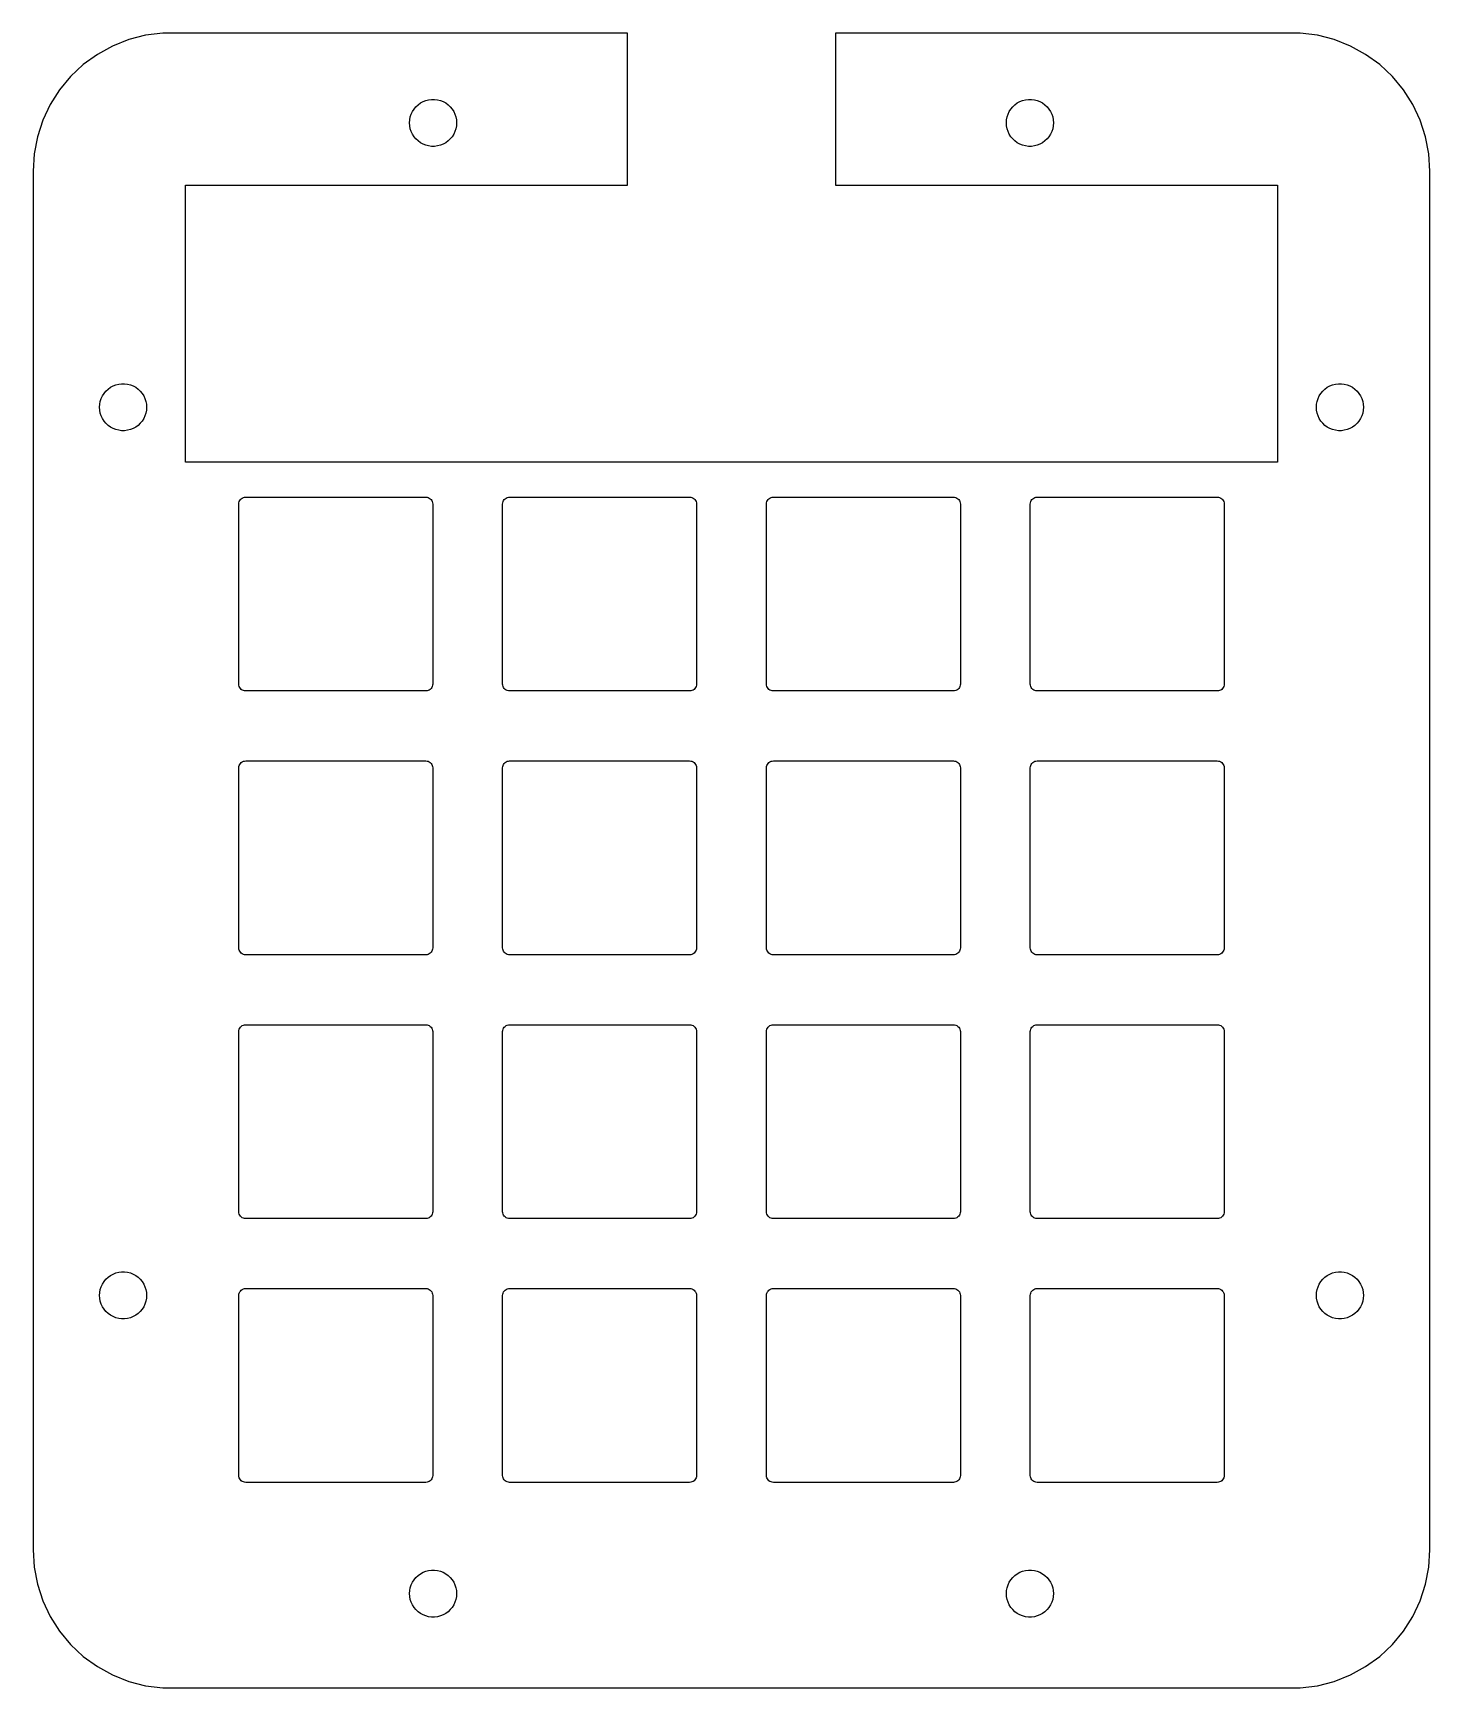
# Model space of a CAD drawing. Header units: metres. Extents: x -50 to 50, y -50 to 69.
import ezdxf

# ---------------------------------------------------------------- set-up
doc = ezdxf.new("R2010")
doc.units = ezdxf.units.M

msp = doc.modelspace()

# ---------------------------------------------------------------- linework, layer by layer
for p, q in [((-44.6908, 68.1483), (-45.7913, 67.5433)), ((-43.5232, 68.6105), (-44.6908, 68.1483)), ((-42.3068, 68.9229), (-43.5232, 68.6105)), ((-41.0609, 69.0803), (-42.3068, 68.9229)), ((-7.5, 69.0803), (-41.0609, 69.0803)), ((-7.5, 58.1), (-7.5, 69.0803)), ((41.0609, 69.0803), (7.5, 69.0803)), ((7.5, 69.0803), (7.5, 58.1)), ((42.3068, 68.9229), (41.0609, 69.0803)), ((43.5232, 68.6105), (42.3068, 68.9229)), ((44.6908, 68.1483), (43.5232, 68.6105)), ((45.7913, 67.5433), (44.6908, 68.1483)), ((-45.7913, 67.5433), (-46.8072, 66.8051)), ((46.8072, 66.8051), (45.7913, 67.5433)), ((-47.7227, 65.9455), (-48.5232, 64.9778)), ((-46.8072, 66.8051), (-47.7227, 65.9455)), ((47.7227, 65.9455), (46.8072, 66.8051)), ((48.5232, 64.9778), (47.7227, 65.9455)), ((-48.5232, 64.9778), (-49.1961, 63.9175)), ((49.1961, 63.9175), (48.5232, 64.9778)), ((-49.1961, 63.9175), (-49.7308, 62.7812)), ((-23.1306, 63.2258), (-23.0397, 63.419)), ((-23.0397, 63.419), (-22.9253, 63.5992)), ((-22.9253, 63.5992), (-22.7892, 63.7637)), ((-22.7892, 63.7637), (-22.6336, 63.9099)), ((-22.6336, 63.9099), (-22.4609, 64.0354)), ((-22.4609, 64.0354), (-22.2738, 64.1382)), ((-22.2738, 64.1382), (-22.0753, 64.2168)), ((-22.0753, 64.2168), (-21.8685, 64.2699)), ((-21.8685, 64.2699), (-21.6567, 64.2966)), ((-21.6567, 64.2966), (-21.4433, 64.2966)), ((-21.4433, 64.2966), (-21.2314, 64.2699)), ((-21.2314, 64.2699), (-21.0247, 64.2168)), ((-21.0247, 64.2168), (-20.8262, 64.1382)), ((-20.8262, 64.1382), (-20.6391, 64.0354)), ((-20.6391, 64.0354), (-20.4664, 63.9099)), ((-20.4664, 63.9099), (-20.3107, 63.7637)), ((-20.3107, 63.7637), (-20.1747, 63.5992)), ((-20.1747, 63.5992), (-20.0603, 63.419)), ((-20.0603, 63.419), (-19.9694, 63.2258)), ((19.9694, 63.2258), (20.0603, 63.419)), ((20.0603, 63.419), (20.1747, 63.5992)), ((20.1747, 63.5992), (20.3107, 63.7637)), ((20.3107, 63.7637), (20.4664, 63.9099)), ((20.4664, 63.9099), (20.6391, 64.0354)), ((20.6391, 64.0354), (20.8262, 64.1382)), ((20.8262, 64.1382), (21.0247, 64.2168)), ((21.0247, 64.2168), (21.2314, 64.2699)), ((21.2314, 64.2699), (21.4433, 64.2966)), ((21.4433, 64.2966), (21.6567, 64.2966)), ((21.6567, 64.2966), (21.8685, 64.2699)), ((21.8685, 64.2699), (22.0753, 64.2168)), ((22.0753, 64.2168), (22.2738, 64.1382)), ((22.2738, 64.1382), (22.4609, 64.0354)), ((22.4609, 64.0354), (22.6336, 63.9099)), ((22.6336, 63.9099), (22.7892, 63.7637)), ((22.7892, 63.7637), (22.9253, 63.5992)), ((22.9253, 63.5992), (23.0397, 63.419)), ((23.0397, 63.419), (23.1306, 63.2258)), ((49.7308, 62.7812), (49.1961, 63.9175)), ((-49.7308, 62.7812), (-50.1188, 61.5869)), ((-23.25, 62.6), (-23.2366, 62.8131)), ((-23.2366, 62.3869), (-23.25, 62.6)), ((-23.2366, 62.8131), (-23.1966, 63.0228)), ((-23.1966, 62.1772), (-23.2366, 62.3869)), ((-23.1966, 63.0228), (-23.1306, 63.2258)), ((-23.1306, 61.9742), (-23.1966, 62.1772)), ((-19.9694, 63.2258), (-19.9034, 63.0228)), ((-19.9034, 62.1772), (-19.9694, 61.9742)), ((-19.9034, 63.0228), (-19.8634, 62.8131)), ((-19.8634, 62.3869), (-19.9034, 62.1772)), ((-19.8634, 62.8131), (-19.85, 62.6)), ((-19.85, 62.6), (-19.8634, 62.3869)), ((19.85, 62.6), (19.8634, 62.8131)), ((19.8634, 62.3869), (19.85, 62.6)), ((19.8634, 62.8131), (19.9034, 63.0228)), ((19.9034, 62.1772), (19.8634, 62.3869)), ((19.9034, 63.0228), (19.9694, 63.2258)), ((19.9694, 61.9742), (19.9034, 62.1772)), ((23.1306, 63.2258), (23.1966, 63.0228)), ((23.1966, 62.1772), (23.1306, 61.9742)), ((23.1966, 63.0228), (23.2366, 62.8131)), ((23.2366, 62.3869), (23.1966, 62.1772)), ((23.2366, 62.8131), (23.25, 62.6)), ((23.25, 62.6), (23.2366, 62.3869)), ((50.1188, 61.5869), (49.7308, 62.7812)), ((-50.1188, 61.5869), (-50.3541, 60.3533)), ((-23.0397, 61.781), (-23.1306, 61.9742)), ((-22.9253, 61.6008), (-23.0397, 61.781)), ((-22.7892, 61.4363), (-22.9253, 61.6008)), ((-22.6336, 61.2901), (-22.7892, 61.4363)), ((-22.4609, 61.1646), (-22.6336, 61.2901)), ((-22.2738, 61.0618), (-22.4609, 61.1646)), ((-22.0753, 60.9832), (-22.2738, 61.0618)), ((-21.8685, 60.9301), (-22.0753, 60.9832)), ((-21.0247, 60.9832), (-21.2314, 60.9301)), ((-20.8262, 61.0618), (-21.0247, 60.9832)), ((-20.6391, 61.1646), (-20.8262, 61.0618)), ((-20.4664, 61.2901), (-20.6391, 61.1646)), ((-20.3107, 61.4363), (-20.4664, 61.2901)), ((-20.1747, 61.6008), (-20.3107, 61.4363)), ((-20.0603, 61.781), (-20.1747, 61.6008)), ((-19.9694, 61.9742), (-20.0603, 61.781)), ((20.0603, 61.781), (19.9694, 61.9742)), ((20.1747, 61.6008), (20.0603, 61.781)), ((20.3107, 61.4363), (20.1747, 61.6008)), ((20.4664, 61.2901), (20.3107, 61.4363)), ((20.6391, 61.1646), (20.4664, 61.2901)), ((20.8262, 61.0618), (20.6391, 61.1646)), ((21.0247, 60.9832), (20.8262, 61.0618)), ((21.2314, 60.9301), (21.0247, 60.9832)), ((22.0753, 60.9832), (21.8685, 60.9301)), ((22.2738, 61.0618), (22.0753, 60.9832)), ((22.4609, 61.1646), (22.2738, 61.0618)), ((22.6336, 61.2901), (22.4609, 61.1646)), ((22.7892, 61.4363), (22.6336, 61.2901)), ((22.9253, 61.6008), (22.7892, 61.4363)), ((23.0397, 61.781), (22.9253, 61.6008)), ((23.1306, 61.9742), (23.0397, 61.781)), ((50.3541, 60.3533), (50.1188, 61.5869)), ((-50.3541, 60.3533), (-50.433, 59.1)), ((-21.6567, 60.9034), (-21.8685, 60.9301)), ((-21.4433, 60.9034), (-21.6567, 60.9034)), ((-21.2314, 60.9301), (-21.4433, 60.9034)), ((21.4433, 60.9034), (21.2314, 60.9301)), ((21.6567, 60.9034), (21.4433, 60.9034)), ((21.8685, 60.9301), (21.6567, 60.9034)), ((50.433, 59.1), (50.3541, 60.3533)), ((-50.433, 59.1), (-50.433, -40.433)), ((50.433, -40.433), (50.433, 59.1)), ((-39.433, 58.1), (-7.5, 58.1)), ((-39.433, 38.1), (-39.433, 58.1)), ((7.5, 58.1), (39.433, 58.1)), ((39.433, 58.1), (39.433, 38.1)), ((-45.4227, 42.8856), (-45.3083, 43.0659)), ((-45.3083, 43.0659), (-45.1722, 43.2304)), ((-45.1722, 43.2304), (-45.0166, 43.3765)), ((-45.0166, 43.3765), (-44.8439, 43.502)), ((-44.8439, 43.502), (-44.6568, 43.6049)), ((-44.6568, 43.6049), (-44.4583, 43.6835)), ((-44.4583, 43.6835), (-44.2515, 43.7365)), ((-44.2515, 43.7365), (-44.0397, 43.7633)), ((-44.0397, 43.7633), (-43.8262, 43.7633)), ((-43.8262, 43.7633), (-43.6144, 43.7365)), ((-43.6144, 43.7365), (-43.4077, 43.6835)), ((-43.4077, 43.6835), (-43.2092, 43.6049)), ((-43.2092, 43.6049), (-43.0221, 43.502)), ((-43.0221, 43.502), (-42.8494, 43.3765)), ((-42.8494, 43.3765), (-42.6937, 43.2304)), ((-42.6937, 43.2304), (-42.5577, 43.0659)), ((-42.5577, 43.0659), (-42.4433, 42.8856)), ((42.4433, 42.8856), (42.5577, 43.0659)), ((42.5577, 43.0659), (42.6937, 43.2304)), ((42.6937, 43.2304), (42.8494, 43.3765)), ((42.8494, 43.3765), (43.0221, 43.502)), ((43.0221, 43.502), (43.2092, 43.6049)), ((43.2092, 43.6049), (43.4077, 43.6835)), ((43.4077, 43.6835), (43.6144, 43.7365)), ((43.6144, 43.7365), (43.8262, 43.7633)), ((43.8262, 43.7633), (44.0397, 43.7633)), ((44.0397, 43.7633), (44.2515, 43.7365)), ((44.2515, 43.7365), (44.4583, 43.6835)), ((44.4583, 43.6835), (44.6568, 43.6049)), ((44.6568, 43.6049), (44.8439, 43.502)), ((44.8439, 43.502), (45.0166, 43.3765)), ((45.0166, 43.3765), (45.1722, 43.2304)), ((45.1722, 43.2304), (45.3083, 43.0659)), ((45.3083, 43.0659), (45.4227, 42.8856)), ((-45.633, 42.0667), (-45.6196, 42.2797)), ((-45.6196, 41.8536), (-45.633, 42.0667)), ((-45.6196, 42.2797), (-45.5796, 42.4894)), ((-45.5796, 41.6439), (-45.6196, 41.8536)), ((-45.5796, 42.4894), (-45.5136, 42.6925)), ((-45.5136, 42.6925), (-45.4227, 42.8856)), ((-42.4433, 42.8856), (-42.3524, 42.6925)), ((-42.3524, 42.6925), (-42.2864, 42.4894)), ((-42.2864, 42.4894), (-42.2464, 42.2797)), ((-42.2464, 41.8536), (-42.2864, 41.6439)), ((-42.2464, 42.2797), (-42.233, 42.0667)), ((-42.233, 42.0667), (-42.2464, 41.8536)), ((42.233, 42.0667), (42.2464, 42.2797)), ((42.2464, 41.8536), (42.233, 42.0667)), ((42.2464, 42.2797), (42.2864, 42.4894)), ((42.2864, 41.6439), (42.2464, 41.8536)), ((42.2864, 42.4894), (42.3524, 42.6925)), ((42.3524, 42.6925), (42.4433, 42.8856)), ((45.4227, 42.8856), (45.5136, 42.6925)), ((45.5136, 42.6925), (45.5796, 42.4894)), ((45.5796, 42.4894), (45.6196, 42.2797)), ((45.6196, 41.8536), (45.5796, 41.6439)), ((45.6196, 42.2797), (45.633, 42.0667)), ((45.633, 42.0667), (45.6196, 41.8536)), ((-45.5136, 41.4408), (-45.5796, 41.6439)), ((-45.4227, 41.2477), (-45.5136, 41.4408)), ((-45.3083, 41.0674), (-45.4227, 41.2477)), ((-45.1722, 40.9029), (-45.3083, 41.0674)), ((-45.0166, 40.7568), (-45.1722, 40.9029)), ((-44.8439, 40.6313), (-45.0166, 40.7568)), ((-44.6568, 40.5285), (-44.8439, 40.6313)), ((-43.0221, 40.6313), (-43.2092, 40.5285)), ((-42.8494, 40.7568), (-43.0221, 40.6313)), ((-42.6937, 40.9029), (-42.8494, 40.7568)), ((-42.5577, 41.0674), (-42.6937, 40.9029)), ((-42.4433, 41.2477), (-42.5577, 41.0674)), ((-42.3524, 41.4408), (-42.4433, 41.2477)), ((-42.2864, 41.6439), (-42.3524, 41.4408)), ((42.3524, 41.4408), (42.2864, 41.6439)), ((42.4433, 41.2477), (42.3524, 41.4408)), ((42.5577, 41.0674), (42.4433, 41.2477)), ((42.6937, 40.9029), (42.5577, 41.0674)), ((42.8494, 40.7568), (42.6937, 40.9029)), ((43.0221, 40.6313), (42.8494, 40.7568)), ((43.2092, 40.5285), (43.0221, 40.6313)), ((44.8439, 40.6313), (44.6568, 40.5285)), ((45.0166, 40.7568), (44.8439, 40.6313)), ((45.1722, 40.9029), (45.0166, 40.7568)), ((45.3083, 41.0674), (45.1722, 40.9029)), ((45.4227, 41.2477), (45.3083, 41.0674)), ((45.5136, 41.4408), (45.4227, 41.2477)), ((45.5796, 41.6439), (45.5136, 41.4408)), ((-44.4583, 40.4499), (-44.6568, 40.5285)), ((-44.2515, 40.3968), (-44.4583, 40.4499)), ((-44.0397, 40.37), (-44.2515, 40.3968)), ((-43.8262, 40.37), (-44.0397, 40.37)), ((-43.6144, 40.3968), (-43.8262, 40.37)), ((-43.4077, 40.4499), (-43.6144, 40.3968)), ((-43.2092, 40.5285), (-43.4077, 40.4499)), ((43.4077, 40.4499), (43.2092, 40.5285)), ((43.6144, 40.3968), (43.4077, 40.4499)), ((43.8262, 40.37), (43.6144, 40.3968)), ((44.0397, 40.37), (43.8262, 40.37)), ((44.2515, 40.3968), (44.0397, 40.37)), ((44.4583, 40.4499), (44.2515, 40.3968)), ((44.6568, 40.5285), (44.4583, 40.4499)), ((39.433, 38.1), (-39.433, 38.1)), ((-35.575, 35.075), (-35.5674, 35.1618)), ((-35.575, 22.075), (-35.575, 35.075)), ((-35.5674, 35.1618), (-35.5448, 35.246)), ((-35.5448, 35.246), (-35.508, 35.325)), ((-35.508, 35.325), (-35.458, 35.3964)), ((-35.458, 35.3964), (-35.3964, 35.458)), ((-35.3964, 35.458), (-35.325, 35.508)), ((-35.325, 35.508), (-35.246, 35.5448)), ((-35.246, 35.5448), (-35.1618, 35.5674)), ((-35.1618, 35.5674), (-35.075, 35.575)), ((-35.075, 35.575), (-22.075, 35.575)), ((-22.075, 35.575), (-21.9882, 35.5674)), ((-21.9882, 35.5674), (-21.904, 35.5448)), ((-21.904, 35.5448), (-21.825, 35.508)), ((-21.825, 35.508), (-21.7536, 35.458)), ((-21.7536, 35.458), (-21.692, 35.3964)), ((-21.692, 35.3964), (-21.642, 35.325)), ((-21.642, 35.325), (-21.6051, 35.246)), ((-21.6051, 35.246), (-21.5826, 35.1618)), ((-21.5826, 35.1618), (-21.575, 35.075)), ((-21.575, 35.075), (-21.575, 22.075)), ((-16.525, 35.075), (-16.5174, 35.1618)), ((-16.525, 22.075), (-16.525, 35.075)), ((-16.5174, 35.1618), (-16.4948, 35.246)), ((-16.4948, 35.246), (-16.458, 35.325)), ((-16.458, 35.325), (-16.408, 35.3964)), ((-16.408, 35.3964), (-16.3464, 35.458)), ((-16.3464, 35.458), (-16.275, 35.508)), ((-16.275, 35.508), (-16.196, 35.5448)), ((-16.196, 35.5448), (-16.1118, 35.5674)), ((-16.1118, 35.5674), (-16.025, 35.575)), ((-16.025, 35.575), (-3.02499, 35.575)), ((-3.02499, 35.575), (-2.93817, 35.5674)), ((-2.93817, 35.5674), (-2.85399, 35.5448)), ((-2.85399, 35.5448), (-2.77499, 35.508)), ((-2.77499, 35.508), (-2.7036, 35.458)), ((-2.7036, 35.458), (-2.64197, 35.3964)), ((-2.64197, 35.3964), (-2.59198, 35.325)), ((-2.59198, 35.325), (-2.55515, 35.246)), ((-2.55515, 35.246), (-2.53259, 35.1618)), ((-2.53259, 35.1618), (-2.52499, 35.075)), ((-2.52499, 35.075), (-2.52499, 22.075)), ((2.52499, 35.075), (2.53259, 35.1618)), ((2.52499, 22.075), (2.52499, 35.075)), ((2.53259, 35.1618), (2.55515, 35.246)), ((2.55515, 35.246), (2.59198, 35.325)), ((2.59198, 35.325), (2.64197, 35.3964)), ((2.64197, 35.3964), (2.7036, 35.458)), ((2.7036, 35.458), (2.77499, 35.508)), ((2.77499, 35.508), (2.85399, 35.5448)), ((2.85399, 35.5448), (2.93817, 35.5674)), ((2.93817, 35.5674), (3.02499, 35.575)), ((3.02499, 35.575), (16.025, 35.575)), ((16.025, 35.575), (16.1118, 35.5674)), ((16.1118, 35.5674), (16.196, 35.5448)), ((16.196, 35.5448), (16.275, 35.508)), ((16.275, 35.508), (16.3464, 35.458)), ((16.3464, 35.458), (16.408, 35.3964)), ((16.408, 35.3964), (16.458, 35.325)), ((16.458, 35.325), (16.4948, 35.246)), ((16.4948, 35.246), (16.5174, 35.1618)), ((16.5174, 35.1618), (16.525, 35.075)), ((16.525, 35.075), (16.525, 22.075)), ((21.575, 35.075), (21.5826, 35.1618)), ((21.575, 22.075), (21.575, 35.075)), ((21.5826, 35.1618), (21.6051, 35.246)), ((21.6051, 35.246), (21.642, 35.325)), ((21.642, 35.325), (21.692, 35.3964)), ((21.692, 35.3964), (21.7536, 35.458)), ((21.7536, 35.458), (21.825, 35.508)), ((21.825, 35.508), (21.904, 35.5448)), ((21.904, 35.5448), (21.9882, 35.5674)), ((21.9882, 35.5674), (22.075, 35.575)), ((22.075, 35.575), (35.075, 35.575)), ((35.075, 35.575), (35.1618, 35.5674)), ((35.1618, 35.5674), (35.246, 35.5448)), ((35.246, 35.5448), (35.325, 35.508)), ((35.325, 35.508), (35.3964, 35.458)), ((35.3964, 35.458), (35.458, 35.3964)), ((35.458, 35.3964), (35.508, 35.325)), ((35.508, 35.325), (35.5448, 35.246)), ((35.5448, 35.246), (35.5674, 35.1618)), ((35.5674, 35.1618), (35.575, 35.075)), ((35.575, 35.075), (35.575, 22.075)), ((-35.5674, 21.9882), (-35.575, 22.075)), ((-35.5448, 21.904), (-35.5674, 21.9882)), ((-35.508, 21.825), (-35.5448, 21.904)), ((-35.458, 21.7536), (-35.508, 21.825)), ((-35.3964, 21.692), (-35.458, 21.7536)), ((-35.325, 21.642), (-35.3964, 21.692)), ((-35.246, 21.6051), (-35.325, 21.642)), ((-35.1618, 21.5826), (-35.246, 21.6051)), ((-35.075, 21.575), (-35.1618, 21.5826)), ((-22.075, 21.575), (-35.075, 21.575)), ((-21.9882, 21.5826), (-22.075, 21.575)), ((-21.904, 21.6051), (-21.9882, 21.5826)), ((-21.825, 21.642), (-21.904, 21.6051)), ((-21.7536, 21.692), (-21.825, 21.642)), ((-21.692, 21.7536), (-21.7536, 21.692)), ((-21.642, 21.825), (-21.692, 21.7536)), ((-21.6051, 21.904), (-21.642, 21.825)), ((-21.5826, 21.9882), (-21.6051, 21.904)), ((-21.575, 22.075), (-21.5826, 21.9882)), ((-16.5174, 21.9882), (-16.525, 22.075)), ((-16.4948, 21.904), (-16.5174, 21.9882)), ((-16.458, 21.825), (-16.4948, 21.904)), ((-16.408, 21.7536), (-16.458, 21.825)), ((-16.3464, 21.692), (-16.408, 21.7536)), ((-16.275, 21.642), (-16.3464, 21.692)), ((-16.196, 21.6051), (-16.275, 21.642)), ((-16.1118, 21.5826), (-16.196, 21.6051)), ((-16.025, 21.575), (-16.1118, 21.5826)), ((-3.02499, 21.575), (-16.025, 21.575)), ((-2.93817, 21.5826), (-3.02499, 21.575)), ((-2.85399, 21.6051), (-2.93817, 21.5826)), ((-2.77499, 21.642), (-2.85399, 21.6051)), ((-2.7036, 21.692), (-2.77499, 21.642)), ((-2.64197, 21.7536), (-2.7036, 21.692)), ((-2.59198, 21.825), (-2.64197, 21.7536)), ((-2.55515, 21.904), (-2.59198, 21.825)), ((-2.53259, 21.9882), (-2.55515, 21.904)), ((-2.52499, 22.075), (-2.53259, 21.9882)), ((2.53259, 21.9882), (2.52499, 22.075)), ((2.55515, 21.904), (2.53259, 21.9882)), ((2.59198, 21.825), (2.55515, 21.904)), ((2.64197, 21.7536), (2.59198, 21.825)), ((2.7036, 21.692), (2.64197, 21.7536)), ((2.77499, 21.642), (2.7036, 21.692)), ((2.85399, 21.6051), (2.77499, 21.642)), ((2.93817, 21.5826), (2.85399, 21.6051)), ((3.02499, 21.575), (2.93817, 21.5826)), ((16.025, 21.575), (3.02499, 21.575)), ((16.1118, 21.5826), (16.025, 21.575)), ((16.196, 21.6051), (16.1118, 21.5826)), ((16.275, 21.642), (16.196, 21.6051)), ((16.3464, 21.692), (16.275, 21.642)), ((16.408, 21.7536), (16.3464, 21.692)), ((16.458, 21.825), (16.408, 21.7536)), ((16.4948, 21.904), (16.458, 21.825)), ((16.5174, 21.9882), (16.4948, 21.904)), ((16.525, 22.075), (16.5174, 21.9882)), ((21.5826, 21.9882), (21.575, 22.075)), ((21.6051, 21.904), (21.5826, 21.9882)), ((21.642, 21.825), (21.6051, 21.904)), ((21.692, 21.7536), (21.642, 21.825)), ((21.7536, 21.692), (21.692, 21.7536)), ((21.825, 21.642), (21.7536, 21.692)), ((21.904, 21.6051), (21.825, 21.642)), ((21.9882, 21.5826), (21.904, 21.6051)), ((22.075, 21.575), (21.9882, 21.5826)), ((35.075, 21.575), (22.075, 21.575)), ((35.1618, 21.5826), (35.075, 21.575)), ((35.246, 21.6051), (35.1618, 21.5826)), ((35.325, 21.642), (35.246, 21.6051)), ((35.3964, 21.692), (35.325, 21.642)), ((35.458, 21.7536), (35.3964, 21.692)), ((35.508, 21.825), (35.458, 21.7536)), ((35.5448, 21.904), (35.508, 21.825)), ((35.5674, 21.9882), (35.5448, 21.904)), ((35.575, 22.075), (35.5674, 21.9882)), ((-35.575, 16.025), (-35.5674, 16.1118)), ((-35.575, 3.02499), (-35.575, 16.025)), ((-35.5674, 16.1118), (-35.5448, 16.196)), ((-35.5448, 16.196), (-35.508, 16.275)), ((-35.508, 16.275), (-35.458, 16.3464)), ((-35.458, 16.3464), (-35.3964, 16.408)), ((-35.3964, 16.408), (-35.325, 16.458)), ((-35.325, 16.458), (-35.246, 16.4948)), ((-35.246, 16.4948), (-35.1618, 16.5174)), ((-35.1618, 16.5174), (-35.075, 16.525)), ((-35.075, 16.525), (-22.075, 16.525)), ((-22.075, 16.525), (-21.9882, 16.5174)), ((-21.9882, 16.5174), (-21.904, 16.4948)), ((-21.904, 16.4948), (-21.825, 16.458)), ((-21.825, 16.458), (-21.7536, 16.408)), ((-21.7536, 16.408), (-21.692, 16.3464)), ((-21.692, 16.3464), (-21.642, 16.275)), ((-21.642, 16.275), (-21.6051, 16.196)), ((-21.6051, 16.196), (-21.5826, 16.1118)), ((-21.5826, 16.1118), (-21.575, 16.025)), ((-21.575, 16.025), (-21.575, 3.02499)), ((-16.525, 16.025), (-16.5174, 16.1118)), ((-16.525, 3.02499), (-16.525, 16.025)), ((-16.5174, 16.1118), (-16.4948, 16.196)), ((-16.4948, 16.196), (-16.458, 16.275)), ((-16.458, 16.275), (-16.408, 16.3464)), ((-16.408, 16.3464), (-16.3464, 16.408)), ((-16.3464, 16.408), (-16.275, 16.458)), ((-16.275, 16.458), (-16.196, 16.4948)), ((-16.196, 16.4948), (-16.1118, 16.5174)), ((-16.1118, 16.5174), (-16.025, 16.525)), ((-16.025, 16.525), (-3.02499, 16.525)), ((-3.02499, 16.525), (-2.93817, 16.5174)), ((-2.93817, 16.5174), (-2.85399, 16.4948)), ((-2.85399, 16.4948), (-2.77499, 16.458)), ((-2.77499, 16.458), (-2.7036, 16.408)), ((-2.7036, 16.408), (-2.64197, 16.3464)), ((-2.64197, 16.3464), (-2.59198, 16.275)), ((-2.59198, 16.275), (-2.55515, 16.196)), ((-2.55515, 16.196), (-2.53259, 16.1118)), ((-2.53259, 16.1118), (-2.52499, 16.025)), ((-2.52499, 16.025), (-2.52499, 3.02499)), ((2.52499, 16.025), (2.53259, 16.1118)), ((2.52499, 3.02499), (2.52499, 16.025)), ((2.53259, 16.1118), (2.55515, 16.196)), ((2.55515, 16.196), (2.59198, 16.275)), ((2.59198, 16.275), (2.64197, 16.3464)), ((2.64197, 16.3464), (2.7036, 16.408)), ((2.7036, 16.408), (2.77499, 16.458)), ((2.77499, 16.458), (2.85399, 16.4948)), ((2.85399, 16.4948), (2.93817, 16.5174)), ((2.93817, 16.5174), (3.02499, 16.525)), ((3.02499, 16.525), (16.025, 16.525)), ((16.025, 16.525), (16.1118, 16.5174)), ((16.1118, 16.5174), (16.196, 16.4948)), ((16.196, 16.4948), (16.275, 16.458)), ((16.275, 16.458), (16.3464, 16.408)), ((16.3464, 16.408), (16.408, 16.3464)), ((16.408, 16.3464), (16.458, 16.275)), ((16.458, 16.275), (16.4948, 16.196)), ((16.4948, 16.196), (16.5174, 16.1118)), ((16.5174, 16.1118), (16.525, 16.025)), ((16.525, 16.025), (16.525, 3.02499)), ((21.575, 16.025), (21.5826, 16.1118)), ((21.575, 3.02499), (21.575, 16.025)), ((21.5826, 16.1118), (21.6051, 16.196)), ((21.6051, 16.196), (21.642, 16.275)), ((21.642, 16.275), (21.692, 16.3464)), ((21.692, 16.3464), (21.7536, 16.408)), ((21.7536, 16.408), (21.825, 16.458)), ((21.825, 16.458), (21.904, 16.4948)), ((21.904, 16.4948), (21.9882, 16.5174)), ((21.9882, 16.5174), (22.075, 16.525)), ((22.075, 16.525), (35.075, 16.525)), ((35.075, 16.525), (35.1618, 16.5174)), ((35.1618, 16.5174), (35.246, 16.4948)), ((35.246, 16.4948), (35.325, 16.458)), ((35.325, 16.458), (35.3964, 16.408)), ((35.3964, 16.408), (35.458, 16.3464)), ((35.458, 16.3464), (35.508, 16.275)), ((35.508, 16.275), (35.5448, 16.196)), ((35.5448, 16.196), (35.5674, 16.1118)), ((35.5674, 16.1118), (35.575, 16.025)), ((35.575, 16.025), (35.575, 3.02499)), ((-35.5674, 2.93817), (-35.575, 3.02499)), ((-35.5448, 2.85399), (-35.5674, 2.93817)), ((-35.508, 2.77499), (-35.5448, 2.85399)), ((-35.458, 2.7036), (-35.508, 2.77499)), ((-35.3964, 2.64197), (-35.458, 2.7036)), ((-35.325, 2.59198), (-35.3964, 2.64197)), ((-35.246, 2.55515), (-35.325, 2.59198)), ((-35.1618, 2.53259), (-35.246, 2.55515)), ((-35.075, 2.52499), (-35.1618, 2.53259)), ((-22.075, 2.52499), (-35.075, 2.52499)), ((-21.9882, 2.53259), (-22.075, 2.52499)), ((-21.904, 2.55515), (-21.9882, 2.53259)), ((-21.825, 2.59198), (-21.904, 2.55515)), ((-21.7536, 2.64197), (-21.825, 2.59198)), ((-21.692, 2.7036), (-21.7536, 2.64197)), ((-21.642, 2.77499), (-21.692, 2.7036)), ((-21.6051, 2.85399), (-21.642, 2.77499)), ((-21.5826, 2.93817), (-21.6051, 2.85399)), ((-21.575, 3.02499), (-21.5826, 2.93817)), ((-16.5174, 2.93817), (-16.525, 3.02499)), ((-16.4948, 2.85399), (-16.5174, 2.93817)), ((-16.458, 2.77499), (-16.4948, 2.85399)), ((-16.408, 2.7036), (-16.458, 2.77499)), ((-16.3464, 2.64197), (-16.408, 2.7036)), ((-16.275, 2.59198), (-16.3464, 2.64197)), ((-16.196, 2.55515), (-16.275, 2.59198)), ((-16.1118, 2.53259), (-16.196, 2.55515)), ((-16.025, 2.52499), (-16.1118, 2.53259)), ((-3.02499, 2.52499), (-16.025, 2.52499)), ((-2.93817, 2.53259), (-3.02499, 2.52499)), ((-2.85399, 2.55515), (-2.93817, 2.53259)), ((-2.77499, 2.59198), (-2.85399, 2.55515)), ((-2.7036, 2.64197), (-2.77499, 2.59198)), ((-2.64197, 2.7036), (-2.7036, 2.64197)), ((-2.59198, 2.77499), (-2.64197, 2.7036)), ((-2.55515, 2.85399), (-2.59198, 2.77499)), ((-2.53259, 2.93817), (-2.55515, 2.85399)), ((-2.52499, 3.02499), (-2.53259, 2.93817)), ((2.53259, 2.93817), (2.52499, 3.02499)), ((2.55515, 2.85399), (2.53259, 2.93817)), ((2.59198, 2.77499), (2.55515, 2.85399)), ((2.64197, 2.7036), (2.59198, 2.77499)), ((2.7036, 2.64197), (2.64197, 2.7036)), ((2.77499, 2.59198), (2.7036, 2.64197)), ((2.85399, 2.55515), (2.77499, 2.59198)), ((2.93817, 2.53259), (2.85399, 2.55515)), ((3.02499, 2.52499), (2.93817, 2.53259)), ((16.025, 2.52499), (3.02499, 2.52499)), ((16.1118, 2.53259), (16.025, 2.52499)), ((16.196, 2.55515), (16.1118, 2.53259)), ((16.275, 2.59198), (16.196, 2.55515)), ((16.3464, 2.64197), (16.275, 2.59198)), ((16.408, 2.7036), (16.3464, 2.64197)), ((16.458, 2.77499), (16.408, 2.7036)), ((16.4948, 2.85399), (16.458, 2.77499)), ((16.5174, 2.93817), (16.4948, 2.85399)), ((16.525, 3.02499), (16.5174, 2.93817)), ((21.5826, 2.93817), (21.575, 3.02499)), ((21.6051, 2.85399), (21.5826, 2.93817)), ((21.642, 2.77499), (21.6051, 2.85399)), ((21.692, 2.7036), (21.642, 2.77499)), ((21.7536, 2.64197), (21.692, 2.7036)), ((21.825, 2.59198), (21.7536, 2.64197)), ((21.904, 2.55515), (21.825, 2.59198)), ((21.9882, 2.53259), (21.904, 2.55515)), ((22.075, 2.52499), (21.9882, 2.53259)), ((35.075, 2.52499), (22.075, 2.52499)), ((35.1618, 2.53259), (35.075, 2.52499)), ((35.246, 2.55515), (35.1618, 2.53259)), ((35.325, 2.59198), (35.246, 2.55515)), ((35.3964, 2.64197), (35.325, 2.59198)), ((35.458, 2.7036), (35.3964, 2.64197)), ((35.508, 2.77499), (35.458, 2.7036)), ((35.5448, 2.85399), (35.508, 2.77499)), ((35.5674, 2.93817), (35.5448, 2.85399)), ((35.575, 3.02499), (35.5674, 2.93817)), ((-35.575, -3.02499), (-35.5674, -2.93817)), ((-35.575, -16.025), (-35.575, -3.02499)), ((-35.5674, -2.93817), (-35.5448, -2.85399)), ((-35.5448, -2.85399), (-35.508, -2.77499)), ((-35.508, -2.77499), (-35.458, -2.7036)), ((-35.458, -2.7036), (-35.3964, -2.64197)), ((-35.3964, -2.64197), (-35.325, -2.59198)), ((-35.325, -2.59198), (-35.246, -2.55515)), ((-35.246, -2.55515), (-35.1618, -2.53259)), ((-35.1618, -2.53259), (-35.075, -2.52499)), ((-35.075, -2.52499), (-22.075, -2.52499)), ((-22.075, -2.52499), (-21.9882, -2.53259)), ((-21.9882, -2.53259), (-21.904, -2.55515)), ((-21.904, -2.55515), (-21.825, -2.59198)), ((-21.825, -2.59198), (-21.7536, -2.64197)), ((-21.7536, -2.64197), (-21.692, -2.7036)), ((-21.692, -2.7036), (-21.642, -2.77499)), ((-21.642, -2.77499), (-21.6051, -2.85399)), ((-21.6051, -2.85399), (-21.5826, -2.93817)), ((-21.5826, -2.93817), (-21.575, -3.02499)), ((-21.575, -3.02499), (-21.575, -16.025)), ((-16.525, -3.02499), (-16.5174, -2.93817)), ((-16.525, -16.025), (-16.525, -3.02499)), ((-16.5174, -2.93817), (-16.4948, -2.85399)), ((-16.4948, -2.85399), (-16.458, -2.77499)), ((-16.458, -2.77499), (-16.408, -2.7036)), ((-16.408, -2.7036), (-16.3464, -2.64197)), ((-16.3464, -2.64197), (-16.275, -2.59198)), ((-16.275, -2.59198), (-16.196, -2.55515)), ((-16.196, -2.55515), (-16.1118, -2.53259)), ((-16.1118, -2.53259), (-16.025, -2.52499)), ((-16.025, -2.52499), (-3.02499, -2.52499)), ((-3.02499, -2.52499), (-2.93817, -2.53259)), ((-2.93817, -2.53259), (-2.85399, -2.55515)), ((-2.85399, -2.55515), (-2.77499, -2.59198)), ((-2.77499, -2.59198), (-2.7036, -2.64197)), ((-2.7036, -2.64197), (-2.64197, -2.7036)), ((-2.64197, -2.7036), (-2.59198, -2.77499)), ((-2.59198, -2.77499), (-2.55515, -2.85399)), ((-2.55515, -2.85399), (-2.53259, -2.93817)), ((-2.53259, -2.93817), (-2.52499, -3.02499)), ((-2.52499, -3.02499), (-2.52499, -16.025)), ((2.52499, -3.02499), (2.53259, -2.93817)), ((2.52499, -16.025), (2.52499, -3.02499)), ((2.53259, -2.93817), (2.55515, -2.85399)), ((2.55515, -2.85399), (2.59198, -2.77499)), ((2.59198, -2.77499), (2.64197, -2.7036)), ((2.64197, -2.7036), (2.7036, -2.64197)), ((2.7036, -2.64197), (2.77499, -2.59198)), ((2.77499, -2.59198), (2.85399, -2.55515)), ((2.85399, -2.55515), (2.93817, -2.53259)), ((2.93817, -2.53259), (3.02499, -2.52499)), ((3.02499, -2.52499), (16.025, -2.52499)), ((16.025, -2.52499), (16.1118, -2.53259)), ((16.1118, -2.53259), (16.196, -2.55515)), ((16.196, -2.55515), (16.275, -2.59198)), ((16.275, -2.59198), (16.3464, -2.64197)), ((16.3464, -2.64197), (16.408, -2.7036)), ((16.408, -2.7036), (16.458, -2.77499)), ((16.458, -2.77499), (16.4948, -2.85399)), ((16.4948, -2.85399), (16.5174, -2.93817)), ((16.5174, -2.93817), (16.525, -3.02499)), ((16.525, -3.02499), (16.525, -16.025)), ((21.575, -3.02499), (21.5826, -2.93817)), ((21.575, -16.025), (21.575, -3.02499)), ((21.5826, -2.93817), (21.6051, -2.85399)), ((21.6051, -2.85399), (21.642, -2.77499)), ((21.642, -2.77499), (21.692, -2.7036)), ((21.692, -2.7036), (21.7536, -2.64197)), ((21.7536, -2.64197), (21.825, -2.59198)), ((21.825, -2.59198), (21.904, -2.55515)), ((21.904, -2.55515), (21.9882, -2.53259)), ((21.9882, -2.53259), (22.075, -2.52499)), ((22.075, -2.52499), (35.075, -2.52499)), ((35.075, -2.52499), (35.1618, -2.53259)), ((35.1618, -2.53259), (35.246, -2.55515)), ((35.246, -2.55515), (35.325, -2.59198)), ((35.325, -2.59198), (35.3964, -2.64197)), ((35.3964, -2.64197), (35.458, -2.7036)), ((35.458, -2.7036), (35.508, -2.77499)), ((35.508, -2.77499), (35.5448, -2.85399)), ((35.5448, -2.85399), (35.5674, -2.93817)), ((35.5674, -2.93817), (35.575, -3.02499)), ((35.575, -3.02499), (35.575, -16.025)), ((-35.5674, -16.1118), (-35.575, -16.025)), ((-35.5448, -16.196), (-35.5674, -16.1118)), ((-35.508, -16.275), (-35.5448, -16.196)), ((-35.458, -16.3464), (-35.508, -16.275)), ((-35.3964, -16.408), (-35.458, -16.3464)), ((-35.325, -16.458), (-35.3964, -16.408)), ((-35.246, -16.4948), (-35.325, -16.458)), ((-35.1618, -16.5174), (-35.246, -16.4948)), ((-35.075, -16.525), (-35.1618, -16.5174)), ((-22.075, -16.525), (-35.075, -16.525)), ((-21.9882, -16.5174), (-22.075, -16.525)), ((-21.904, -16.4948), (-21.9882, -16.5174)), ((-21.825, -16.458), (-21.904, -16.4948)), ((-21.7536, -16.408), (-21.825, -16.458)), ((-21.692, -16.3464), (-21.7536, -16.408)), ((-21.642, -16.275), (-21.692, -16.3464)), ((-21.6051, -16.196), (-21.642, -16.275)), ((-21.5826, -16.1118), (-21.6051, -16.196)), ((-21.575, -16.025), (-21.5826, -16.1118)), ((-16.5174, -16.1118), (-16.525, -16.025)), ((-16.4948, -16.196), (-16.5174, -16.1118)), ((-16.458, -16.275), (-16.4948, -16.196)), ((-16.408, -16.3464), (-16.458, -16.275)), ((-16.3464, -16.408), (-16.408, -16.3464)), ((-16.275, -16.458), (-16.3464, -16.408)), ((-16.196, -16.4948), (-16.275, -16.458)), ((-16.1118, -16.5174), (-16.196, -16.4948)), ((-16.025, -16.525), (-16.1118, -16.5174)), ((-3.02499, -16.525), (-16.025, -16.525)), ((-2.93817, -16.5174), (-3.02499, -16.525)), ((-2.85399, -16.4948), (-2.93817, -16.5174)), ((-2.77499, -16.458), (-2.85399, -16.4948)), ((-2.7036, -16.408), (-2.77499, -16.458)), ((-2.64197, -16.3464), (-2.7036, -16.408)), ((-2.59198, -16.275), (-2.64197, -16.3464)), ((-2.55515, -16.196), (-2.59198, -16.275)), ((-2.53259, -16.1118), (-2.55515, -16.196)), ((-2.52499, -16.025), (-2.53259, -16.1118)), ((2.53259, -16.1118), (2.52499, -16.025)), ((2.55515, -16.196), (2.53259, -16.1118)), ((2.59198, -16.275), (2.55515, -16.196)), ((2.64197, -16.3464), (2.59198, -16.275)), ((2.7036, -16.408), (2.64197, -16.3464)), ((2.77499, -16.458), (2.7036, -16.408)), ((2.85399, -16.4948), (2.77499, -16.458)), ((2.93817, -16.5174), (2.85399, -16.4948)), ((3.02499, -16.525), (2.93817, -16.5174)), ((16.025, -16.525), (3.02499, -16.525)), ((16.1118, -16.5174), (16.025, -16.525)), ((16.196, -16.4948), (16.1118, -16.5174)), ((16.275, -16.458), (16.196, -16.4948)), ((16.3464, -16.408), (16.275, -16.458)), ((16.408, -16.3464), (16.3464, -16.408)), ((16.458, -16.275), (16.408, -16.3464)), ((16.4948, -16.196), (16.458, -16.275)), ((16.5174, -16.1118), (16.4948, -16.196)), ((16.525, -16.025), (16.5174, -16.1118)), ((21.5826, -16.1118), (21.575, -16.025)), ((21.6051, -16.196), (21.5826, -16.1118)), ((21.642, -16.275), (21.6051, -16.196)), ((21.692, -16.3464), (21.642, -16.275)), ((21.7536, -16.408), (21.692, -16.3464)), ((21.825, -16.458), (21.7536, -16.408)), ((21.904, -16.4948), (21.825, -16.458)), ((21.9882, -16.5174), (21.904, -16.4948)), ((22.075, -16.525), (21.9882, -16.5174)), ((35.075, -16.525), (22.075, -16.525)), ((35.1618, -16.5174), (35.075, -16.525)), ((35.246, -16.4948), (35.1618, -16.5174)), ((35.325, -16.458), (35.246, -16.4948)), ((35.3964, -16.408), (35.325, -16.458)), ((35.458, -16.3464), (35.3964, -16.408)), ((35.508, -16.275), (35.458, -16.3464)), ((35.5448, -16.196), (35.508, -16.275)), ((35.5674, -16.1118), (35.5448, -16.196)), ((35.575, -16.025), (35.5674, -16.1118)), ((-45.5796, -21.6439), (-45.5136, -21.4408)), ((-45.5136, -21.4408), (-45.4227, -21.2477)), ((-45.4227, -21.2477), (-45.3083, -21.0674)), ((-45.3083, -21.0674), (-45.1722, -20.9029)), ((-45.1722, -20.9029), (-45.0166, -20.7568)), ((-45.0166, -20.7568), (-44.8439, -20.6313)), ((-44.8439, -20.6313), (-44.6568, -20.5285)), ((-44.6568, -20.5285), (-44.4583, -20.4499)), ((-44.4583, -20.4499), (-44.2515, -20.3968)), ((-44.2515, -20.3968), (-44.0397, -20.37)), ((-44.0397, -20.37), (-43.8262, -20.37)), ((-43.8262, -20.37), (-43.6144, -20.3968)), ((-43.6144, -20.3968), (-43.4077, -20.4499)), ((-43.4077, -20.4499), (-43.2092, -20.5285)), ((-43.2092, -20.5285), (-43.0221, -20.6313)), ((-43.0221, -20.6313), (-42.8494, -20.7568)), ((-42.8494, -20.7568), (-42.6937, -20.9029)), ((-42.6937, -20.9029), (-42.5577, -21.0674)), ((-42.5577, -21.0674), (-42.4433, -21.2477)), ((-42.4433, -21.2477), (-42.3524, -21.4408)), ((-42.3524, -21.4408), (-42.2864, -21.6439)), ((42.2864, -21.6439), (42.3524, -21.4408)), ((42.3524, -21.4408), (42.4433, -21.2477)), ((42.4433, -21.2477), (42.5577, -21.0674)), ((42.5577, -21.0674), (42.6937, -20.9029)), ((42.6937, -20.9029), (42.8494, -20.7568)), ((42.8494, -20.7568), (43.0221, -20.6313)), ((43.0221, -20.6313), (43.2092, -20.5285)), ((43.2092, -20.5285), (43.4077, -20.4499)), ((43.4077, -20.4499), (43.6144, -20.3968)), ((43.6144, -20.3968), (43.8262, -20.37)), ((43.8262, -20.37), (44.0397, -20.37)), ((44.0397, -20.37), (44.2515, -20.3968)), ((44.2515, -20.3968), (44.4583, -20.4499)), ((44.4583, -20.4499), (44.6568, -20.5285)), ((44.6568, -20.5285), (44.8439, -20.6313)), ((44.8439, -20.6313), (45.0166, -20.7568)), ((45.0166, -20.7568), (45.1722, -20.9029)), ((45.1722, -20.9029), (45.3083, -21.0674)), ((45.3083, -21.0674), (45.4227, -21.2477)), ((45.4227, -21.2477), (45.5136, -21.4408)), ((45.5136, -21.4408), (45.5796, -21.6439)), ((-45.633, -22.0667), (-45.6196, -21.8536)), ((-45.6196, -22.2797), (-45.633, -22.0667)), ((-45.6196, -21.8536), (-45.5796, -21.6439)), ((-45.5796, -22.4894), (-45.6196, -22.2797)), ((-45.5136, -22.6925), (-45.5796, -22.4894)), ((-45.4227, -22.8856), (-45.5136, -22.6925)), ((-42.3524, -22.6925), (-42.4433, -22.8856)), ((-42.2864, -22.4894), (-42.3524, -22.6925)), ((-42.2864, -21.6439), (-42.2464, -21.8536)), ((-42.2464, -22.2797), (-42.2864, -22.4894)), ((-42.2464, -21.8536), (-42.233, -22.0667)), ((-42.233, -22.0667), (-42.2464, -22.2797)), ((-35.575, -22.075), (-35.5674, -21.9882)), ((-35.575, -35.075), (-35.575, -22.075)), ((-35.5674, -21.9882), (-35.5448, -21.904)), ((-35.5448, -21.904), (-35.508, -21.825)), ((-35.508, -21.825), (-35.458, -21.7536)), ((-35.458, -21.7536), (-35.3964, -21.692)), ((-35.3964, -21.692), (-35.325, -21.642)), ((-35.325, -21.642), (-35.246, -21.6051)), ((-35.246, -21.6051), (-35.1618, -21.5826)), ((-35.1618, -21.5826), (-35.075, -21.575)), ((-35.075, -21.575), (-22.075, -21.575)), ((-22.075, -21.575), (-21.9882, -21.5826)), ((-21.9882, -21.5826), (-21.904, -21.6051)), ((-21.904, -21.6051), (-21.825, -21.642)), ((-21.825, -21.642), (-21.7536, -21.692)), ((-21.7536, -21.692), (-21.692, -21.7536)), ((-21.692, -21.7536), (-21.642, -21.825)), ((-21.642, -21.825), (-21.6051, -21.904)), ((-21.6051, -21.904), (-21.5826, -21.9882)), ((-21.5826, -21.9882), (-21.575, -22.075)), ((-21.575, -22.075), (-21.575, -35.075)), ((-16.525, -22.075), (-16.5174, -21.9882)), ((-16.525, -35.075), (-16.525, -22.075)), ((-16.5174, -21.9882), (-16.4948, -21.904)), ((-16.4948, -21.904), (-16.458, -21.825)), ((-16.458, -21.825), (-16.408, -21.7536)), ((-16.408, -21.7536), (-16.3464, -21.692)), ((-16.3464, -21.692), (-16.275, -21.642)), ((-16.275, -21.642), (-16.196, -21.6051)), ((-16.196, -21.6051), (-16.1118, -21.5826)), ((-16.1118, -21.5826), (-16.025, -21.575)), ((-16.025, -21.575), (-3.02499, -21.575)), ((-3.02499, -21.575), (-2.93817, -21.5826)), ((-2.93817, -21.5826), (-2.85399, -21.6051)), ((-2.85399, -21.6051), (-2.77499, -21.642)), ((-2.77499, -21.642), (-2.7036, -21.692)), ((-2.7036, -21.692), (-2.64197, -21.7536)), ((-2.64197, -21.7536), (-2.59198, -21.825)), ((-2.59198, -21.825), (-2.55515, -21.904)), ((-2.55515, -21.904), (-2.53259, -21.9882)), ((-2.53259, -21.9882), (-2.52499, -22.075)), ((-2.52499, -22.075), (-2.52499, -35.075)), ((2.52499, -22.075), (2.53259, -21.9882)), ((2.52499, -35.075), (2.52499, -22.075)), ((2.53259, -21.9882), (2.55515, -21.904)), ((2.55515, -21.904), (2.59198, -21.825)), ((2.59198, -21.825), (2.64197, -21.7536)), ((2.64197, -21.7536), (2.7036, -21.692)), ((2.7036, -21.692), (2.77499, -21.642)), ((2.77499, -21.642), (2.85399, -21.6051)), ((2.85399, -21.6051), (2.93817, -21.5826)), ((2.93817, -21.5826), (3.02499, -21.575)), ((3.02499, -21.575), (16.025, -21.575)), ((16.025, -21.575), (16.1118, -21.5826)), ((16.1118, -21.5826), (16.196, -21.6051)), ((16.196, -21.6051), (16.275, -21.642)), ((16.275, -21.642), (16.3464, -21.692)), ((16.3464, -21.692), (16.408, -21.7536)), ((16.408, -21.7536), (16.458, -21.825)), ((16.458, -21.825), (16.4948, -21.904)), ((16.4948, -21.904), (16.5174, -21.9882)), ((16.5174, -21.9882), (16.525, -22.075)), ((16.525, -22.075), (16.525, -35.075)), ((21.575, -22.075), (21.5826, -21.9882)), ((21.575, -35.075), (21.575, -22.075)), ((21.5826, -21.9882), (21.6051, -21.904)), ((21.6051, -21.904), (21.642, -21.825)), ((21.642, -21.825), (21.692, -21.7536)), ((21.692, -21.7536), (21.7536, -21.692)), ((21.7536, -21.692), (21.825, -21.642)), ((21.825, -21.642), (21.904, -21.6051)), ((21.904, -21.6051), (21.9882, -21.5826)), ((21.9882, -21.5826), (22.075, -21.575)), ((22.075, -21.575), (35.075, -21.575)), ((35.075, -21.575), (35.1618, -21.5826)), ((35.1618, -21.5826), (35.246, -21.6051)), ((35.246, -21.6051), (35.325, -21.642)), ((35.325, -21.642), (35.3964, -21.692)), ((35.3964, -21.692), (35.458, -21.7536)), ((35.458, -21.7536), (35.508, -21.825)), ((35.508, -21.825), (35.5448, -21.904)), ((35.5448, -21.904), (35.5674, -21.9882)), ((35.5674, -21.9882), (35.575, -22.075)), ((35.575, -22.075), (35.575, -35.075)), ((42.233, -22.0667), (42.2464, -21.8536)), ((42.2464, -22.2797), (42.233, -22.0667)), ((42.2464, -21.8536), (42.2864, -21.6439)), ((42.2864, -22.4894), (42.2464, -22.2797)), ((42.3524, -22.6925), (42.2864, -22.4894)), ((42.4433, -22.8856), (42.3524, -22.6925)), ((45.5136, -22.6925), (45.4227, -22.8856)), ((45.5796, -22.4894), (45.5136, -22.6925)), ((45.5796, -21.6439), (45.6196, -21.8536)), ((45.6196, -22.2797), (45.5796, -22.4894)), ((45.6196, -21.8536), (45.633, -22.0667)), ((45.633, -22.0667), (45.6196, -22.2797)), ((-45.3083, -23.0659), (-45.4227, -22.8856)), ((-45.1722, -23.2304), (-45.3083, -23.0659)), ((-45.0166, -23.3765), (-45.1722, -23.2304)), ((-44.8439, -23.502), (-45.0166, -23.3765)), ((-44.6568, -23.6049), (-44.8439, -23.502)), ((-44.4583, -23.6835), (-44.6568, -23.6049)), ((-44.2515, -23.7365), (-44.4583, -23.6835)), ((-44.0397, -23.7633), (-44.2515, -23.7365)), ((-43.8262, -23.7633), (-44.0397, -23.7633)), ((-43.6144, -23.7365), (-43.8262, -23.7633)), ((-43.4077, -23.6835), (-43.6144, -23.7365)), ((-43.2092, -23.6049), (-43.4077, -23.6835)), ((-43.0221, -23.502), (-43.2092, -23.6049)), ((-42.8494, -23.3765), (-43.0221, -23.502)), ((-42.6937, -23.2304), (-42.8494, -23.3765)), ((-42.5577, -23.0659), (-42.6937, -23.2304)), ((-42.4433, -22.8856), (-42.5577, -23.0659)), ((42.5577, -23.0659), (42.4433, -22.8856)), ((42.6937, -23.2304), (42.5577, -23.0659)), ((42.8494, -23.3765), (42.6937, -23.2304)), ((43.0221, -23.502), (42.8494, -23.3765)), ((43.2092, -23.6049), (43.0221, -23.502)), ((43.4077, -23.6835), (43.2092, -23.6049)), ((43.6144, -23.7365), (43.4077, -23.6835)), ((43.8262, -23.7633), (43.6144, -23.7365)), ((44.0397, -23.7633), (43.8262, -23.7633)), ((44.2515, -23.7365), (44.0397, -23.7633)), ((44.4583, -23.6835), (44.2515, -23.7365)), ((44.6568, -23.6049), (44.4583, -23.6835)), ((44.8439, -23.502), (44.6568, -23.6049)), ((45.0166, -23.3765), (44.8439, -23.502)), ((45.1722, -23.2304), (45.0166, -23.3765)), ((45.3083, -23.0659), (45.1722, -23.2304)), ((45.4227, -22.8856), (45.3083, -23.0659)), ((-35.5674, -35.1618), (-35.575, -35.075)), ((-35.5448, -35.246), (-35.5674, -35.1618)), ((-35.508, -35.325), (-35.5448, -35.246)), ((-35.458, -35.3964), (-35.508, -35.325)), ((-35.3964, -35.458), (-35.458, -35.3964)), ((-35.325, -35.508), (-35.3964, -35.458)), ((-35.246, -35.5448), (-35.325, -35.508)), ((-35.1618, -35.5674), (-35.246, -35.5448)), ((-35.075, -35.575), (-35.1618, -35.5674)), ((-22.075, -35.575), (-35.075, -35.575)), ((-21.9882, -35.5674), (-22.075, -35.575)), ((-21.904, -35.5448), (-21.9882, -35.5674)), ((-21.825, -35.508), (-21.904, -35.5448)), ((-21.7536, -35.458), (-21.825, -35.508)), ((-21.692, -35.3964), (-21.7536, -35.458)), ((-21.642, -35.325), (-21.692, -35.3964)), ((-21.6051, -35.246), (-21.642, -35.325)), ((-21.5826, -35.1618), (-21.6051, -35.246)), ((-21.575, -35.075), (-21.5826, -35.1618)), ((-16.5174, -35.1618), (-16.525, -35.075)), ((-16.4948, -35.246), (-16.5174, -35.1618)), ((-16.458, -35.325), (-16.4948, -35.246)), ((-16.408, -35.3964), (-16.458, -35.325)), ((-16.3464, -35.458), (-16.408, -35.3964)), ((-16.275, -35.508), (-16.3464, -35.458)), ((-16.196, -35.5448), (-16.275, -35.508)), ((-16.1118, -35.5674), (-16.196, -35.5448)), ((-16.025, -35.575), (-16.1118, -35.5674)), ((-3.02499, -35.575), (-16.025, -35.575)), ((-2.93817, -35.5674), (-3.02499, -35.575)), ((-2.85399, -35.5448), (-2.93817, -35.5674)), ((-2.77499, -35.508), (-2.85399, -35.5448)), ((-2.7036, -35.458), (-2.77499, -35.508)), ((-2.64197, -35.3964), (-2.7036, -35.458)), ((-2.59198, -35.325), (-2.64197, -35.3964)), ((-2.55515, -35.246), (-2.59198, -35.325)), ((-2.53259, -35.1618), (-2.55515, -35.246)), ((-2.52499, -35.075), (-2.53259, -35.1618)), ((2.53259, -35.1618), (2.52499, -35.075)), ((2.55515, -35.246), (2.53259, -35.1618)), ((2.59198, -35.325), (2.55515, -35.246)), ((2.64197, -35.3964), (2.59198, -35.325)), ((2.7036, -35.458), (2.64197, -35.3964)), ((2.77499, -35.508), (2.7036, -35.458)), ((2.85399, -35.5448), (2.77499, -35.508)), ((2.93817, -35.5674), (2.85399, -35.5448)), ((3.02499, -35.575), (2.93817, -35.5674)), ((16.025, -35.575), (3.02499, -35.575)), ((16.1118, -35.5674), (16.025, -35.575)), ((16.196, -35.5448), (16.1118, -35.5674)), ((16.275, -35.508), (16.196, -35.5448)), ((16.3464, -35.458), (16.275, -35.508)), ((16.408, -35.3964), (16.3464, -35.458)), ((16.458, -35.325), (16.408, -35.3964)), ((16.4948, -35.246), (16.458, -35.325)), ((16.5174, -35.1618), (16.4948, -35.246)), ((16.525, -35.075), (16.5174, -35.1618)), ((21.5826, -35.1618), (21.575, -35.075)), ((21.6051, -35.246), (21.5826, -35.1618)), ((21.642, -35.325), (21.6051, -35.246)), ((21.692, -35.3964), (21.642, -35.325)), ((21.7536, -35.458), (21.692, -35.3964)), ((21.825, -35.508), (21.7536, -35.458)), ((21.904, -35.5448), (21.825, -35.508)), ((21.9882, -35.5674), (21.904, -35.5448)), ((22.075, -35.575), (21.9882, -35.5674)), ((35.075, -35.575), (22.075, -35.575)), ((35.1618, -35.5674), (35.075, -35.575)), ((35.246, -35.5448), (35.1618, -35.5674)), ((35.325, -35.508), (35.246, -35.5448)), ((35.3964, -35.458), (35.325, -35.508)), ((35.458, -35.3964), (35.3964, -35.458)), ((35.508, -35.325), (35.458, -35.3964)), ((35.5448, -35.246), (35.508, -35.325)), ((35.5674, -35.1618), (35.5448, -35.246)), ((35.575, -35.075), (35.5674, -35.1618)), ((-50.433, -40.433), (-50.3541, -41.6863)), ((50.3541, -41.6863), (50.433, -40.433)), ((-50.3541, -41.6863), (-50.1188, -42.9199)), ((50.1188, -42.9199), (50.3541, -41.6863)), ((-50.1188, -42.9199), (-49.7308, -44.1142)), ((-23.1966, -43.1772), (-23.1306, -42.9742)), ((-23.1306, -42.9742), (-23.0397, -42.781)), ((-23.0397, -42.781), (-22.9253, -42.6008)), ((-22.9253, -42.6008), (-22.7892, -42.4363)), ((-22.7892, -42.4363), (-22.6336, -42.2901)), ((-22.6336, -42.2901), (-22.4609, -42.1646)), ((-22.4609, -42.1646), (-22.2738, -42.0618)), ((-22.2738, -42.0618), (-22.0753, -41.9832)), ((-22.0753, -41.9832), (-21.8685, -41.9301)), ((-21.8685, -41.9301), (-21.6567, -41.9034)), ((-21.6567, -41.9034), (-21.4433, -41.9034)), ((-21.4433, -41.9034), (-21.2314, -41.9301)), ((-21.2314, -41.9301), (-21.0247, -41.9832)), ((-21.0247, -41.9832), (-20.8262, -42.0618)), ((-20.8262, -42.0618), (-20.6391, -42.1646)), ((-20.6391, -42.1646), (-20.4664, -42.2901)), ((-20.4664, -42.2901), (-20.3107, -42.4363)), ((-20.3107, -42.4363), (-20.1747, -42.6008)), ((-20.1747, -42.6008), (-20.0603, -42.781)), ((-20.0603, -42.781), (-19.9694, -42.9742)), ((-19.9694, -42.9742), (-19.9034, -43.1772)), ((19.9034, -43.1772), (19.9694, -42.9742)), ((19.9694, -42.9742), (20.0603, -42.781)), ((20.0603, -42.781), (20.1747, -42.6008)), ((20.1747, -42.6008), (20.3107, -42.4363)), ((20.3107, -42.4363), (20.4664, -42.2901)), ((20.4664, -42.2901), (20.6391, -42.1646)), ((20.6391, -42.1646), (20.8262, -42.0618)), ((20.8262, -42.0618), (21.0247, -41.9832)), ((21.0247, -41.9832), (21.2314, -41.9301)), ((21.2314, -41.9301), (21.4433, -41.9034)), ((21.4433, -41.9034), (21.6567, -41.9034)), ((21.6567, -41.9034), (21.8685, -41.9301)), ((21.8685, -41.9301), (22.0753, -41.9832)), ((22.0753, -41.9832), (22.2738, -42.0618)), ((22.2738, -42.0618), (22.4609, -42.1646)), ((22.4609, -42.1646), (22.6336, -42.2901)), ((22.6336, -42.2901), (22.7892, -42.4363)), ((22.7892, -42.4363), (22.9253, -42.6008)), ((22.9253, -42.6008), (23.0397, -42.781)), ((23.0397, -42.781), (23.1306, -42.9742)), ((23.1306, -42.9742), (23.1966, -43.1772)), ((49.7308, -44.1142), (50.1188, -42.9199)), ((-49.7308, -44.1142), (-49.1961, -45.2505)), ((-23.25, -43.6), (-23.2366, -43.3869)), ((-23.2366, -43.8131), (-23.25, -43.6)), ((-23.2366, -43.3869), (-23.1966, -43.1772)), ((-23.1966, -44.0228), (-23.2366, -43.8131)), ((-23.1306, -44.2258), (-23.1966, -44.0228)), ((-19.9034, -44.0228), (-19.9694, -44.2258)), ((-19.9034, -43.1772), (-19.8634, -43.3869)), ((-19.8634, -43.8131), (-19.9034, -44.0228)), ((-19.8634, -43.3869), (-19.85, -43.6)), ((-19.85, -43.6), (-19.8634, -43.8131)), ((19.85, -43.6), (19.8634, -43.3869)), ((19.8634, -43.8131), (19.85, -43.6)), ((19.8634, -43.3869), (19.9034, -43.1772)), ((19.9034, -44.0228), (19.8634, -43.8131)), ((19.9694, -44.2258), (19.9034, -44.0228)), ((23.1966, -44.0228), (23.1306, -44.2258)), ((23.1966, -43.1772), (23.2366, -43.3869)), ((23.2366, -43.8131), (23.1966, -44.0228)), ((23.2366, -43.3869), (23.25, -43.6)), ((23.25, -43.6), (23.2366, -43.8131)), ((49.1961, -45.2505), (49.7308, -44.1142)), ((-49.1961, -45.2505), (-48.5232, -46.3109)), ((-23.0397, -44.419), (-23.1306, -44.2258)), ((-22.9253, -44.5992), (-23.0397, -44.419)), ((-22.7892, -44.7637), (-22.9253, -44.5992)), ((-22.6336, -44.9099), (-22.7892, -44.7637)), ((-22.4609, -45.0354), (-22.6336, -44.9099)), ((-22.2738, -45.1382), (-22.4609, -45.0354)), ((-22.0753, -45.2168), (-22.2738, -45.1382)), ((-21.8685, -45.2699), (-22.0753, -45.2168)), ((-21.6567, -45.2966), (-21.8685, -45.2699)), ((-21.4433, -45.2966), (-21.6567, -45.2966)), ((-21.2314, -45.2699), (-21.4433, -45.2966)), ((-21.0247, -45.2168), (-21.2314, -45.2699)), ((-20.8262, -45.1382), (-21.0247, -45.2168)), ((-20.6391, -45.0354), (-20.8262, -45.1382)), ((-20.4664, -44.9099), (-20.6391, -45.0354)), ((-20.3107, -44.7637), (-20.4664, -44.9099)), ((-20.1747, -44.5992), (-20.3107, -44.7637)), ((-20.0603, -44.419), (-20.1747, -44.5992)), ((-19.9694, -44.2258), (-20.0603, -44.419)), ((20.0603, -44.419), (19.9694, -44.2258)), ((20.1747, -44.5992), (20.0603, -44.419)), ((20.3107, -44.7637), (20.1747, -44.5992)), ((20.4664, -44.9099), (20.3107, -44.7637)), ((20.6391, -45.0354), (20.4664, -44.9099)), ((20.8262, -45.1382), (20.6391, -45.0354)), ((21.0247, -45.2168), (20.8262, -45.1382)), ((21.2314, -45.2699), (21.0247, -45.2168)), ((21.4433, -45.2966), (21.2314, -45.2699)), ((21.6567, -45.2966), (21.4433, -45.2966)), ((21.8685, -45.2699), (21.6567, -45.2966)), ((22.0753, -45.2168), (21.8685, -45.2699)), ((22.2738, -45.1382), (22.0753, -45.2168)), ((22.4609, -45.0354), (22.2738, -45.1382)), ((22.6336, -44.9099), (22.4609, -45.0354)), ((22.7892, -44.7637), (22.6336, -44.9099)), ((22.9253, -44.5992), (22.7892, -44.7637)), ((23.0397, -44.419), (22.9253, -44.5992)), ((23.1306, -44.2258), (23.0397, -44.419)), ((48.5232, -46.3109), (49.1961, -45.2505)), ((-48.5232, -46.3109), (-47.7227, -47.2785)), ((47.7227, -47.2785), (48.5232, -46.3109)), ((-47.7227, -47.2785), (-46.8072, -48.1381)), ((46.8072, -48.1381), (47.7227, -47.2785)), ((-46.8072, -48.1381), (-45.7913, -48.8763)), ((-45.7913, -48.8763), (-44.6908, -49.4813)), ((44.6908, -49.4813), (45.7913, -48.8763)), ((45.7913, -48.8763), (46.8072, -48.1381)), ((-44.6908, -49.4813), (-43.5232, -49.9436)), ((-43.5232, -49.9436), (-42.3068, -50.2559)), ((42.3068, -50.2559), (43.5232, -49.9436)), ((43.5232, -49.9436), (44.6908, -49.4813)), ((-42.3068, -50.2559), (-41.0609, -50.4133)), ((-41.0609, -50.4133), (41.0609, -50.4133)), ((41.0609, -50.4133), (42.3068, -50.2559))]:
    msp.add_line(p, q)

doc.saveas('drawing.dxf')
